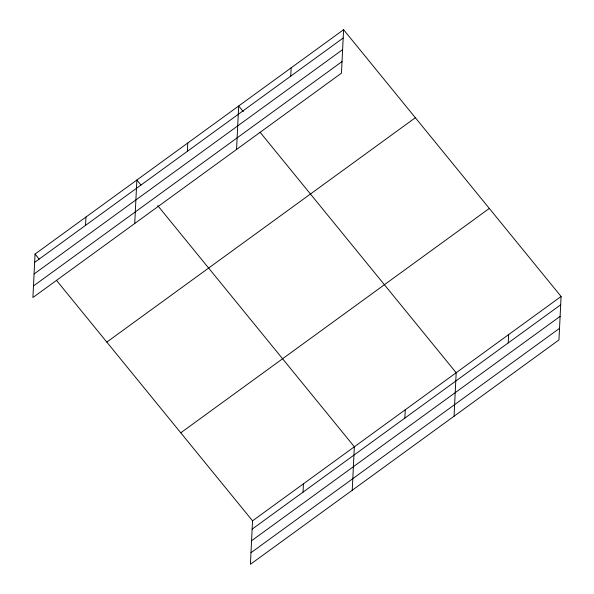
<?xml version="1.0" encoding="UTF-8"?>
<svg xmlns="http://www.w3.org/2000/svg" width="594" height="594" viewBox="0 0 594 594"><rect width="100%" height="100%" fill="white"/><g stroke="black" fill="none" stroke-linecap="round" stroke-linejoin="round"><path stroke-width="0.89" d="M35.046 254.061L32.915 297.535L341.461 73.173L343.584 29.7L35.046 254.061L39.1 259.029M85.543 225.364L85.952 217.04M134.734 223.493L136.865 180.027L140.912 184.994M187.362 151.329L187.771 143.006M236.553 149.458L238.684 105.984L243.31 111.665M56.46 280.331L252.539 520.827L250.416 564.3L558.954 339.939L561.085 296.465L343.584 29.7M290.726 76.166L291.134 67.842M303.044 492.129L303.452 483.806M352.235 490.258L354.358 446.792L157.7 205.583M404.863 418.094L405.271 409.771M454.054 416.223L456.177 372.75L260.098 132.254M508.219 342.931L508.627 334.608M34.638 262.385L343.176 38.023M34.073 273.983L342.612 49.621M33.487 285.937L342.025 61.576M106.816 342.092L415.362 117.731M180.769 432.796L489.308 208.435M252.539 520.827L561.085 296.465M252.131 529.15L560.677 304.789M251.566 540.748L560.105 316.387M250.98 552.702L559.526 328.341"/></g></svg>
